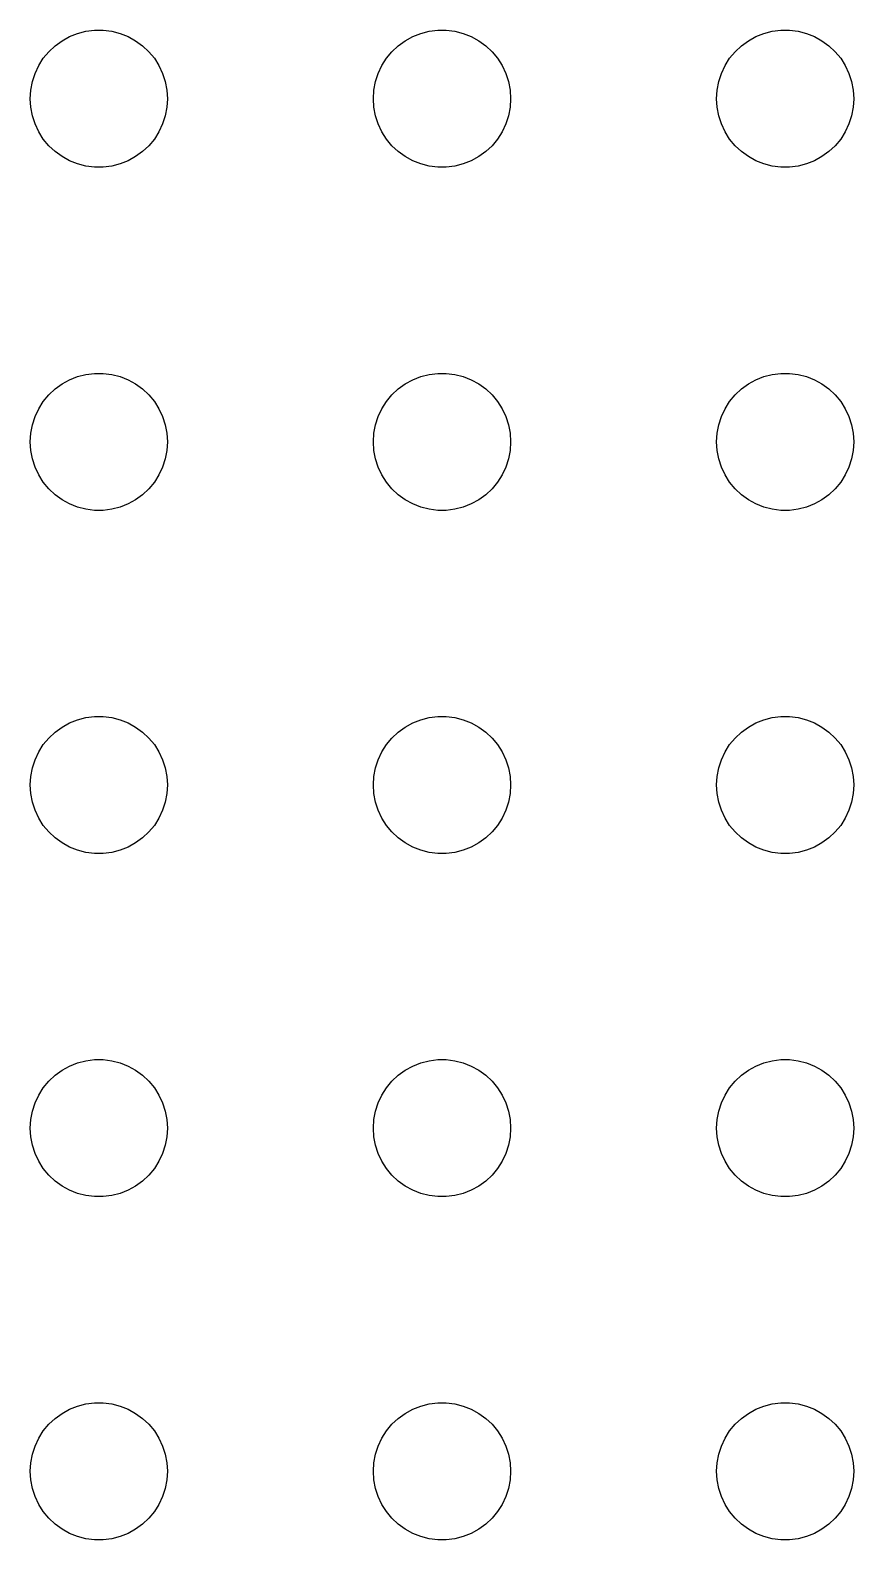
# Model space of a CAD drawing. Header units: metres. Extents: x -150 to 150, y -149 to 149.
# Drawn here: x -99 to -81, y 73.5 to 106.5 of the extents above; entities that cross this region are included whole.
import ezdxf

# ---------------------------------------------------------------- set-up
doc = ezdxf.new("R2010")
doc.units = ezdxf.units.M

msp = doc.modelspace()

# ---------------------------------------------------------------- linework, layer by layer
for p, q in [((-98.4561, 106.156), (-98.3037, 106.266)), ((-98.3037, 106.266), (-98.1387, 106.357)), ((-98.1387, 106.357), (-97.9635, 106.427)), ((-97.9635, 106.427), (-97.7811, 106.473)), ((-97.7811, 106.473), (-97.5942, 106.497)), ((-97.5942, 106.497), (-97.4058, 106.497)), ((-97.4058, 106.497), (-97.2189, 106.473)), ((-97.2189, 106.473), (-97.0365, 106.427)), ((-97.0365, 106.427), (-96.8613, 106.357)), ((-96.8613, 106.357), (-96.6963, 106.266)), ((-96.6963, 106.266), (-96.5439, 106.156)), ((-90.9561, 106.156), (-90.8037, 106.266)), ((-90.8037, 106.266), (-90.6387, 106.357)), ((-90.6387, 106.357), (-90.4635, 106.427)), ((-90.4635, 106.427), (-90.2811, 106.473)), ((-90.2811, 106.473), (-90.0942, 106.497)), ((-90.0942, 106.497), (-89.9058, 106.497)), ((-89.9058, 106.497), (-89.7189, 106.473)), ((-89.7189, 106.473), (-89.5365, 106.427)), ((-89.5365, 106.427), (-89.3613, 106.357)), ((-89.3613, 106.357), (-89.1963, 106.266)), ((-89.1963, 106.266), (-89.0439, 106.156)), ((-83.4561, 106.156), (-83.3037, 106.266)), ((-83.3037, 106.266), (-83.1387, 106.357)), ((-83.1387, 106.357), (-82.9635, 106.427)), ((-82.9635, 106.427), (-82.7811, 106.473)), ((-82.7811, 106.473), (-82.5942, 106.497)), ((-82.5942, 106.497), (-82.4058, 106.497)), ((-82.4058, 106.497), (-82.2189, 106.473)), ((-82.2189, 106.473), (-82.0365, 106.427)), ((-82.0365, 106.427), (-81.8613, 106.357)), ((-81.8613, 106.357), (-81.6963, 106.266)), ((-81.6963, 106.266), (-81.5439, 106.156)), ((-98.7135, 105.882), (-98.5934, 106.027)), ((-98.5934, 106.027), (-98.4561, 106.156)), ((-96.5439, 106.156), (-96.4065, 106.027)), ((-96.4065, 106.027), (-96.2865, 105.882)), ((-91.2135, 105.882), (-91.0934, 106.027)), ((-91.0934, 106.027), (-90.9561, 106.156)), ((-89.0439, 106.156), (-88.9065, 106.027)), ((-88.9065, 106.027), (-88.7865, 105.882)), ((-83.7135, 105.882), (-83.5934, 106.027)), ((-83.5934, 106.027), (-83.4561, 106.156)), ((-81.5439, 106.156), (-81.4065, 106.027)), ((-81.4065, 106.027), (-81.2865, 105.882)), ((-98.8947, 105.552), (-98.8145, 105.723)), ((-98.8145, 105.723), (-98.7135, 105.882)), ((-96.2865, 105.882), (-96.1855, 105.723)), ((-96.1855, 105.723), (-96.1053, 105.552)), ((-91.3947, 105.552), (-91.3145, 105.723)), ((-91.3145, 105.723), (-91.2135, 105.882)), ((-88.7865, 105.882), (-88.6855, 105.723)), ((-88.6855, 105.723), (-88.6053, 105.552)), ((-83.8947, 105.552), (-83.8145, 105.723)), ((-83.8145, 105.723), (-83.7135, 105.882)), ((-81.2865, 105.882), (-81.1855, 105.723)), ((-81.1855, 105.723), (-81.1053, 105.552)), ((-98.9882, 105.188), (-98.9529, 105.373)), ((-98.9529, 105.373), (-98.8947, 105.552)), ((-96.1053, 105.552), (-96.0471, 105.373)), ((-96.0471, 105.373), (-96.0118, 105.188)), ((-91.4882, 105.188), (-91.4529, 105.373)), ((-91.4529, 105.373), (-91.3947, 105.552)), ((-88.6053, 105.552), (-88.5471, 105.373)), ((-88.5471, 105.373), (-88.5118, 105.188)), ((-83.9882, 105.188), (-83.9529, 105.373)), ((-83.9529, 105.373), (-83.8947, 105.552)), ((-81.1053, 105.552), (-81.0471, 105.373)), ((-81.0471, 105.373), (-81.0118, 105.188)), ((-99, 105), (-98.9882, 105.188)), ((-98.9882, 104.812), (-99, 105)), ((-96.0118, 105.188), (-96, 105)), ((-96, 105), (-96.0118, 104.812)), ((-91.5, 105), (-91.4882, 105.188)), ((-91.4882, 104.812), (-91.5, 105)), ((-88.5118, 105.188), (-88.5, 105)), ((-88.5, 105), (-88.5118, 104.812)), ((-84, 105), (-83.9882, 105.188)), ((-83.9882, 104.812), (-84, 105)), ((-81.0118, 105.188), (-81, 105)), ((-81, 105), (-81.0118, 104.812)), ((-98.9529, 104.627), (-98.9882, 104.812)), ((-98.8947, 104.448), (-98.9529, 104.627)), ((-96.0471, 104.627), (-96.1053, 104.448)), ((-96.0118, 104.812), (-96.0471, 104.627)), ((-91.4529, 104.627), (-91.4882, 104.812)), ((-91.3947, 104.448), (-91.4529, 104.627)), ((-88.5471, 104.627), (-88.6053, 104.448)), ((-88.5118, 104.812), (-88.5471, 104.627)), ((-83.9529, 104.627), (-83.9882, 104.812)), ((-83.8947, 104.448), (-83.9529, 104.627)), ((-81.0471, 104.627), (-81.1053, 104.448)), ((-81.0118, 104.812), (-81.0471, 104.627)), ((-98.8145, 104.277), (-98.8947, 104.448)), ((-98.7135, 104.118), (-98.8145, 104.277)), ((-96.1855, 104.277), (-96.2865, 104.118)), ((-96.1053, 104.448), (-96.1855, 104.277)), ((-91.3145, 104.277), (-91.3947, 104.448)), ((-91.2135, 104.118), (-91.3145, 104.277)), ((-88.6855, 104.277), (-88.7865, 104.118)), ((-88.6053, 104.448), (-88.6855, 104.277)), ((-83.8145, 104.277), (-83.8947, 104.448)), ((-83.7135, 104.118), (-83.8145, 104.277)), ((-81.1855, 104.277), (-81.2865, 104.118)), ((-81.1053, 104.448), (-81.1855, 104.277)), ((-98.5934, 103.973), (-98.7135, 104.118)), ((-98.4561, 103.844), (-98.5934, 103.973)), ((-96.4065, 103.973), (-96.5439, 103.844)), ((-96.2865, 104.118), (-96.4065, 103.973)), ((-91.0934, 103.973), (-91.2135, 104.118)), ((-90.9561, 103.844), (-91.0934, 103.973)), ((-88.9065, 103.973), (-89.0439, 103.844)), ((-88.7865, 104.118), (-88.9065, 103.973)), ((-83.5934, 103.973), (-83.7135, 104.118)), ((-83.4561, 103.844), (-83.5934, 103.973)), ((-81.4065, 103.973), (-81.5439, 103.844)), ((-81.2865, 104.118), (-81.4065, 103.973)), ((-98.3037, 103.734), (-98.4561, 103.844)), ((-98.1387, 103.643), (-98.3037, 103.734)), ((-97.9635, 103.573), (-98.1387, 103.643)), ((-96.8613, 103.643), (-97.0365, 103.573)), ((-96.6963, 103.734), (-96.8613, 103.643)), ((-96.5439, 103.844), (-96.6963, 103.734)), ((-90.8037, 103.734), (-90.9561, 103.844)), ((-90.6387, 103.643), (-90.8037, 103.734)), ((-90.4635, 103.573), (-90.6387, 103.643)), ((-89.3613, 103.643), (-89.5365, 103.573)), ((-89.1963, 103.734), (-89.3613, 103.643)), ((-89.0439, 103.844), (-89.1963, 103.734)), ((-83.3037, 103.734), (-83.4561, 103.844)), ((-83.1387, 103.643), (-83.3037, 103.734)), ((-82.9635, 103.573), (-83.1387, 103.643)), ((-81.8613, 103.643), (-82.0365, 103.573)), ((-81.6963, 103.734), (-81.8613, 103.643)), ((-81.5439, 103.844), (-81.6963, 103.734)), ((-97.7811, 103.527), (-97.9635, 103.573)), ((-97.5942, 103.503), (-97.7811, 103.527)), ((-97.4058, 103.503), (-97.5942, 103.503)), ((-97.2189, 103.527), (-97.4058, 103.503)), ((-97.0365, 103.573), (-97.2189, 103.527)), ((-90.2811, 103.527), (-90.4635, 103.573)), ((-90.0942, 103.503), (-90.2811, 103.527)), ((-89.9058, 103.503), (-90.0942, 103.503)), ((-89.7189, 103.527), (-89.9058, 103.503)), ((-89.5365, 103.573), (-89.7189, 103.527)), ((-82.7811, 103.527), (-82.9635, 103.573)), ((-82.5942, 103.503), (-82.7811, 103.527)), ((-82.4058, 103.503), (-82.5942, 103.503)), ((-82.2189, 103.527), (-82.4058, 103.503)), ((-82.0365, 103.573), (-82.2189, 103.527)), ((-97.7811, 98.9734), (-97.5942, 98.997)), ((-97.5942, 98.997), (-97.4058, 98.997)), ((-97.4058, 98.997), (-97.2189, 98.9734)), ((-90.2811, 98.9734), (-90.0942, 98.997)), ((-90.0942, 98.997), (-89.9058, 98.997)), ((-89.9058, 98.997), (-89.7189, 98.9734)), ((-82.7811, 98.9734), (-82.5942, 98.997)), ((-82.5942, 98.997), (-82.4058, 98.997)), ((-82.4058, 98.997), (-82.2189, 98.9734)), ((-98.5934, 98.5268), (-98.4561, 98.6558)), ((-98.4561, 98.6558), (-98.3037, 98.7665)), ((-98.3037, 98.7665), (-98.1387, 98.8572)), ((-98.1387, 98.8572), (-97.9635, 98.9266)), ((-97.9635, 98.9266), (-97.7811, 98.9734)), ((-97.2189, 98.9734), (-97.0365, 98.9266)), ((-97.0365, 98.9266), (-96.8613, 98.8572)), ((-96.8613, 98.8572), (-96.6963, 98.7665)), ((-96.6963, 98.7665), (-96.5439, 98.6558)), ((-96.5439, 98.6558), (-96.4065, 98.5268)), ((-91.0934, 98.5268), (-90.9561, 98.6558)), ((-90.9561, 98.6558), (-90.8037, 98.7665)), ((-90.8037, 98.7665), (-90.6387, 98.8572)), ((-90.6387, 98.8572), (-90.4635, 98.9266)), ((-90.4635, 98.9266), (-90.2811, 98.9734)), ((-89.7189, 98.9734), (-89.5365, 98.9266)), ((-89.5365, 98.9266), (-89.3613, 98.8572)), ((-89.3613, 98.8572), (-89.1963, 98.7665)), ((-89.1963, 98.7665), (-89.0439, 98.6558)), ((-89.0439, 98.6558), (-88.9065, 98.5268)), ((-83.5934, 98.5268), (-83.4561, 98.6558)), ((-83.4561, 98.6558), (-83.3037, 98.7665)), ((-83.3037, 98.7665), (-83.1387, 98.8572)), ((-83.1387, 98.8572), (-82.9635, 98.9266)), ((-82.9635, 98.9266), (-82.7811, 98.9734)), ((-82.2189, 98.9734), (-82.0365, 98.9266)), ((-82.0365, 98.9266), (-81.8613, 98.8572)), ((-81.8613, 98.8572), (-81.6963, 98.7665)), ((-81.6963, 98.7665), (-81.5439, 98.6558)), ((-81.5439, 98.6558), (-81.4065, 98.5268)), ((-98.8145, 98.2226), (-98.7135, 98.3817)), ((-98.7135, 98.3817), (-98.5934, 98.5268)), ((-96.4065, 98.5268), (-96.2865, 98.3817)), ((-96.2865, 98.3817), (-96.1855, 98.2226)), ((-91.3145, 98.2226), (-91.2135, 98.3817)), ((-91.2135, 98.3817), (-91.0934, 98.5268)), ((-88.9065, 98.5268), (-88.7865, 98.3817)), ((-88.7865, 98.3817), (-88.6855, 98.2226)), ((-83.8145, 98.2226), (-83.7135, 98.3817)), ((-83.7135, 98.3817), (-83.5934, 98.5268)), ((-81.4065, 98.5268), (-81.2865, 98.3817)), ((-81.2865, 98.3817), (-81.1855, 98.2226)), ((-98.9529, 97.873), (-98.8947, 98.0522)), ((-98.8947, 98.0522), (-98.8145, 98.2226)), ((-96.1855, 98.2226), (-96.1053, 98.0522)), ((-96.1053, 98.0522), (-96.0471, 97.873)), ((-91.4529, 97.873), (-91.3947, 98.0522)), ((-91.3947, 98.0522), (-91.3145, 98.2226)), ((-88.6855, 98.2226), (-88.6053, 98.0522)), ((-88.6053, 98.0522), (-88.5471, 97.873)), ((-83.9529, 97.873), (-83.8947, 98.0522)), ((-83.8947, 98.0522), (-83.8145, 98.2226)), ((-81.1855, 98.2226), (-81.1053, 98.0522)), ((-81.1053, 98.0522), (-81.0471, 97.873)), ((-99, 97.5), (-98.9882, 97.688)), ((-98.9882, 97.688), (-98.9529, 97.873)), ((-96.0471, 97.873), (-96.0118, 97.688)), ((-96.0118, 97.688), (-96, 97.5)), ((-91.5, 97.5), (-91.4882, 97.688)), ((-91.4882, 97.688), (-91.4529, 97.873)), ((-88.5471, 97.873), (-88.5118, 97.688)), ((-88.5118, 97.688), (-88.5, 97.5)), ((-84, 97.5), (-83.9882, 97.688)), ((-83.9882, 97.688), (-83.9529, 97.873)), ((-81.0471, 97.873), (-81.0118, 97.688)), ((-81.0118, 97.688), (-81, 97.5)), ((-98.9882, 97.312), (-99, 97.5)), ((-96, 97.5), (-96.0118, 97.312)), ((-91.4882, 97.312), (-91.5, 97.5)), ((-88.5, 97.5), (-88.5118, 97.312)), ((-83.9882, 97.312), (-84, 97.5)), ((-81, 97.5), (-81.0118, 97.312)), ((-98.9529, 97.127), (-98.9882, 97.312)), ((-98.8947, 96.9478), (-98.9529, 97.127)), ((-96.0471, 97.127), (-96.1053, 96.9478)), ((-96.0118, 97.312), (-96.0471, 97.127)), ((-91.4529, 97.127), (-91.4882, 97.312)), ((-91.3947, 96.9478), (-91.4529, 97.127)), ((-88.5471, 97.127), (-88.6053, 96.9478)), ((-88.5118, 97.312), (-88.5471, 97.127)), ((-83.9529, 97.127), (-83.9882, 97.312)), ((-83.8947, 96.9478), (-83.9529, 97.127)), ((-81.0471, 97.127), (-81.1053, 96.9478)), ((-81.0118, 97.312), (-81.0471, 97.127)), ((-98.8145, 96.7774), (-98.8947, 96.9478)), ((-98.7135, 96.6183), (-98.8145, 96.7774)), ((-96.1855, 96.7774), (-96.2865, 96.6183)), ((-96.1053, 96.9478), (-96.1855, 96.7774)), ((-91.3145, 96.7774), (-91.3947, 96.9478)), ((-91.2135, 96.6183), (-91.3145, 96.7774)), ((-88.6855, 96.7774), (-88.7865, 96.6183)), ((-88.6053, 96.9478), (-88.6855, 96.7774)), ((-83.8145, 96.7774), (-83.8947, 96.9478)), ((-83.7135, 96.6183), (-83.8145, 96.7774)), ((-81.1855, 96.7774), (-81.2865, 96.6183)), ((-81.1053, 96.9478), (-81.1855, 96.7774)), ((-98.5934, 96.4732), (-98.7135, 96.6183)), ((-98.4561, 96.3442), (-98.5934, 96.4732)), ((-98.3037, 96.2335), (-98.4561, 96.3442)), ((-96.5439, 96.3442), (-96.6963, 96.2335)), ((-96.4065, 96.4732), (-96.5439, 96.3442)), ((-96.2865, 96.6183), (-96.4065, 96.4732)), ((-91.0934, 96.4732), (-91.2135, 96.6183)), ((-90.9561, 96.3442), (-91.0934, 96.4732)), ((-90.8037, 96.2335), (-90.9561, 96.3442)), ((-89.0439, 96.3442), (-89.1963, 96.2335)), ((-88.9065, 96.4732), (-89.0439, 96.3442)), ((-88.7865, 96.6183), (-88.9065, 96.4732)), ((-83.5934, 96.4732), (-83.7135, 96.6183)), ((-83.4561, 96.3442), (-83.5934, 96.4732)), ((-83.3037, 96.2335), (-83.4561, 96.3442)), ((-81.5439, 96.3442), (-81.6963, 96.2335)), ((-81.4065, 96.4732), (-81.5439, 96.3442)), ((-81.2865, 96.6183), (-81.4065, 96.4732)), ((-98.1387, 96.1428), (-98.3037, 96.2335)), ((-97.9635, 96.0734), (-98.1387, 96.1428)), ((-97.7811, 96.0266), (-97.9635, 96.0734)), ((-97.5942, 96.003), (-97.7811, 96.0266)), ((-97.2189, 96.0266), (-97.4058, 96.003)), ((-97.0365, 96.0734), (-97.2189, 96.0266)), ((-96.8613, 96.1428), (-97.0365, 96.0734)), ((-96.6963, 96.2335), (-96.8613, 96.1428)), ((-90.6387, 96.1428), (-90.8037, 96.2335)), ((-90.4635, 96.0734), (-90.6387, 96.1428)), ((-90.2811, 96.0266), (-90.4635, 96.0734)), ((-90.0942, 96.003), (-90.2811, 96.0266)), ((-89.7189, 96.0266), (-89.9058, 96.003)), ((-89.5365, 96.0734), (-89.7189, 96.0266)), ((-89.3613, 96.1428), (-89.5365, 96.0734)), ((-89.1963, 96.2335), (-89.3613, 96.1428)), ((-83.1387, 96.1428), (-83.3037, 96.2335)), ((-82.9635, 96.0734), (-83.1387, 96.1428)), ((-82.7811, 96.0266), (-82.9635, 96.0734)), ((-82.5942, 96.003), (-82.7811, 96.0266)), ((-82.2189, 96.0266), (-82.4058, 96.003)), ((-82.0365, 96.0734), (-82.2189, 96.0266)), ((-81.8613, 96.1428), (-82.0365, 96.0734)), ((-81.6963, 96.2335), (-81.8613, 96.1428)), ((-97.4058, 96.003), (-97.5942, 96.003)), ((-89.9058, 96.003), (-90.0942, 96.003)), ((-82.4058, 96.003), (-82.5942, 96.003)), ((-98.1387, 91.3572), (-97.9635, 91.4266)), ((-97.9635, 91.4266), (-97.7811, 91.4734)), ((-97.7811, 91.4734), (-97.5942, 91.497)), ((-97.5942, 91.497), (-97.4058, 91.497)), ((-97.4058, 91.497), (-97.2189, 91.4734)), ((-97.2189, 91.4734), (-97.0365, 91.4266)), ((-97.0365, 91.4266), (-96.8613, 91.3572)), ((-90.6387, 91.3572), (-90.4635, 91.4266)), ((-90.4635, 91.4266), (-90.2811, 91.4734)), ((-90.2811, 91.4734), (-90.0942, 91.497)), ((-90.0942, 91.497), (-89.9058, 91.497)), ((-89.9058, 91.497), (-89.7189, 91.4734)), ((-89.7189, 91.4734), (-89.5365, 91.4266)), ((-89.5365, 91.4266), (-89.3613, 91.3572)), ((-83.1387, 91.3572), (-82.9635, 91.4266)), ((-82.9635, 91.4266), (-82.7811, 91.4734)), ((-82.7811, 91.4734), (-82.5942, 91.497)), ((-82.5942, 91.497), (-82.4058, 91.497)), ((-82.4058, 91.497), (-82.2189, 91.4734)), ((-82.2189, 91.4734), (-82.0365, 91.4266)), ((-82.0365, 91.4266), (-81.8613, 91.3572)), ((-98.5934, 91.0268), (-98.4561, 91.1558)), ((-98.4561, 91.1558), (-98.3037, 91.2665)), ((-98.3037, 91.2665), (-98.1387, 91.3572)), ((-96.8613, 91.3572), (-96.6963, 91.2665)), ((-96.6963, 91.2665), (-96.5439, 91.1558)), ((-96.5439, 91.1558), (-96.4065, 91.0268)), ((-91.0934, 91.0268), (-90.9561, 91.1558)), ((-90.9561, 91.1558), (-90.8037, 91.2665)), ((-90.8037, 91.2665), (-90.6387, 91.3572)), ((-89.3613, 91.3572), (-89.1963, 91.2665)), ((-89.1963, 91.2665), (-89.0439, 91.1558)), ((-89.0439, 91.1558), (-88.9065, 91.0268)), ((-83.5934, 91.0268), (-83.4561, 91.1558)), ((-83.4561, 91.1558), (-83.3037, 91.2665)), ((-83.3037, 91.2665), (-83.1387, 91.3572)), ((-81.8613, 91.3572), (-81.6963, 91.2665)), ((-81.6963, 91.2665), (-81.5439, 91.1558)), ((-81.5439, 91.1558), (-81.4065, 91.0268)), ((-98.8145, 90.7226), (-98.7135, 90.8817)), ((-98.7135, 90.8817), (-98.5934, 91.0268)), ((-96.4065, 91.0268), (-96.2865, 90.8817)), ((-96.2865, 90.8817), (-96.1855, 90.7226)), ((-91.3145, 90.7226), (-91.2135, 90.8817)), ((-91.2135, 90.8817), (-91.0934, 91.0268)), ((-88.9065, 91.0268), (-88.7865, 90.8817)), ((-88.7865, 90.8817), (-88.6855, 90.7226)), ((-83.8145, 90.7226), (-83.7135, 90.8817)), ((-83.7135, 90.8817), (-83.5934, 91.0268)), ((-81.4065, 91.0268), (-81.2865, 90.8817)), ((-81.2865, 90.8817), (-81.1855, 90.7226)), ((-98.9529, 90.373), (-98.8947, 90.5522)), ((-98.8947, 90.5522), (-98.8145, 90.7226)), ((-96.1855, 90.7226), (-96.1053, 90.5522)), ((-96.1053, 90.5522), (-96.0471, 90.373)), ((-91.4529, 90.373), (-91.3947, 90.5522)), ((-91.3947, 90.5522), (-91.3145, 90.7226)), ((-88.6855, 90.7226), (-88.6053, 90.5522)), ((-88.6053, 90.5522), (-88.5471, 90.373)), ((-83.9529, 90.373), (-83.8947, 90.5522)), ((-83.8947, 90.5522), (-83.8145, 90.7226)), ((-81.1855, 90.7226), (-81.1053, 90.5522)), ((-81.1053, 90.5522), (-81.0471, 90.373)), ((-99, 90), (-98.9882, 90.188)), ((-98.9882, 90.188), (-98.9529, 90.373)), ((-96.0471, 90.373), (-96.0118, 90.188)), ((-96.0118, 90.188), (-96, 90)), ((-91.5, 90), (-91.4882, 90.188)), ((-91.4882, 90.188), (-91.4529, 90.373)), ((-88.5471, 90.373), (-88.5118, 90.188)), ((-88.5118, 90.188), (-88.5, 90)), ((-84, 90), (-83.9882, 90.188)), ((-83.9882, 90.188), (-83.9529, 90.373)), ((-81.0471, 90.373), (-81.0118, 90.188)), ((-81.0118, 90.188), (-81, 90)), ((-98.9882, 89.812), (-99, 90)), ((-98.9529, 89.627), (-98.9882, 89.812)), ((-96.0118, 89.812), (-96.0471, 89.627)), ((-96, 90), (-96.0118, 89.812)), ((-91.4882, 89.812), (-91.5, 90)), ((-91.4529, 89.627), (-91.4882, 89.812)), ((-88.5118, 89.812), (-88.5471, 89.627)), ((-88.5, 90), (-88.5118, 89.812)), ((-83.9882, 89.812), (-84, 90)), ((-83.9529, 89.627), (-83.9882, 89.812)), ((-81.0118, 89.812), (-81.0471, 89.627)), ((-81, 90), (-81.0118, 89.812)), ((-98.8947, 89.4478), (-98.9529, 89.627)), ((-98.8145, 89.2774), (-98.8947, 89.4478)), ((-96.1053, 89.4478), (-96.1855, 89.2774)), ((-96.0471, 89.627), (-96.1053, 89.4478)), ((-91.3947, 89.4478), (-91.4529, 89.627)), ((-91.3145, 89.2774), (-91.3947, 89.4478)), ((-88.6053, 89.4478), (-88.6855, 89.2774)), ((-88.5471, 89.627), (-88.6053, 89.4478)), ((-83.8947, 89.4478), (-83.9529, 89.627)), ((-83.8145, 89.2774), (-83.8947, 89.4478)), ((-81.1053, 89.4478), (-81.1855, 89.2774)), ((-81.0471, 89.627), (-81.1053, 89.4478)), ((-98.7135, 89.1183), (-98.8145, 89.2774)), ((-98.5934, 88.9732), (-98.7135, 89.1183)), ((-96.2865, 89.1183), (-96.4065, 88.9732)), ((-96.1855, 89.2774), (-96.2865, 89.1183)), ((-91.2135, 89.1183), (-91.3145, 89.2774)), ((-91.0934, 88.9732), (-91.2135, 89.1183)), ((-88.7865, 89.1183), (-88.9065, 88.9732)), ((-88.6855, 89.2774), (-88.7865, 89.1183)), ((-83.7135, 89.1183), (-83.8145, 89.2774)), ((-83.5934, 88.9732), (-83.7135, 89.1183)), ((-81.2865, 89.1183), (-81.4065, 88.9732)), ((-81.1855, 89.2774), (-81.2865, 89.1183)), ((-98.4561, 88.8442), (-98.5934, 88.9732)), ((-98.3037, 88.7335), (-98.4561, 88.8442)), ((-96.5439, 88.8442), (-96.6963, 88.7335)), ((-96.4065, 88.9732), (-96.5439, 88.8442)), ((-90.9561, 88.8442), (-91.0934, 88.9732)), ((-90.8037, 88.7335), (-90.9561, 88.8442)), ((-89.0439, 88.8442), (-89.1963, 88.7335)), ((-88.9065, 88.9732), (-89.0439, 88.8442)), ((-83.4561, 88.8442), (-83.5934, 88.9732)), ((-83.3037, 88.7335), (-83.4561, 88.8442)), ((-81.5439, 88.8442), (-81.6963, 88.7335)), ((-81.4065, 88.9732), (-81.5439, 88.8442)), ((-98.1387, 88.6428), (-98.3037, 88.7335)), ((-97.9635, 88.5734), (-98.1387, 88.6428)), ((-97.7811, 88.5266), (-97.9635, 88.5734)), ((-97.5942, 88.503), (-97.7811, 88.5266)), ((-97.4058, 88.503), (-97.5942, 88.503)), ((-97.2189, 88.5266), (-97.4058, 88.503)), ((-97.0365, 88.5734), (-97.2189, 88.5266)), ((-96.8613, 88.6428), (-97.0365, 88.5734)), ((-96.6963, 88.7335), (-96.8613, 88.6428)), ((-90.6387, 88.6428), (-90.8037, 88.7335)), ((-90.4635, 88.5734), (-90.6387, 88.6428)), ((-90.2811, 88.5266), (-90.4635, 88.5734)), ((-90.0942, 88.503), (-90.2811, 88.5266)), ((-89.9058, 88.503), (-90.0942, 88.503)), ((-89.7189, 88.5266), (-89.9058, 88.503)), ((-89.5365, 88.5734), (-89.7189, 88.5266)), ((-89.3613, 88.6428), (-89.5365, 88.5734)), ((-89.1963, 88.7335), (-89.3613, 88.6428)), ((-83.1387, 88.6428), (-83.3037, 88.7335)), ((-82.9635, 88.5734), (-83.1387, 88.6428)), ((-82.7811, 88.5266), (-82.9635, 88.5734)), ((-82.5942, 88.503), (-82.7811, 88.5266)), ((-82.4058, 88.503), (-82.5942, 88.503)), ((-82.2189, 88.5266), (-82.4058, 88.503)), ((-82.0365, 88.5734), (-82.2189, 88.5266)), ((-81.8613, 88.6428), (-82.0365, 88.5734)), ((-81.6963, 88.7335), (-81.8613, 88.6428)), ((-98.3037, 83.7665), (-98.1387, 83.8572)), ((-98.1387, 83.8572), (-97.9635, 83.9266)), ((-97.9635, 83.9266), (-97.7811, 83.9734)), ((-97.7811, 83.9734), (-97.5942, 83.997)), ((-97.5942, 83.997), (-97.4058, 83.997)), ((-97.4058, 83.997), (-97.2189, 83.9734)), ((-97.2189, 83.9734), (-97.0365, 83.9266)), ((-97.0365, 83.9266), (-96.8613, 83.8572)), ((-96.8613, 83.8572), (-96.6963, 83.7665)), ((-90.8037, 83.7665), (-90.6387, 83.8572)), ((-90.6387, 83.8572), (-90.4635, 83.9266)), ((-90.4635, 83.9266), (-90.2811, 83.9734)), ((-90.2811, 83.9734), (-90.0942, 83.997)), ((-90.0942, 83.997), (-89.9058, 83.997)), ((-89.9058, 83.997), (-89.7189, 83.9734)), ((-89.7189, 83.9734), (-89.5365, 83.9266)), ((-89.5365, 83.9266), (-89.3613, 83.8572)), ((-89.3613, 83.8572), (-89.1963, 83.7665)), ((-83.3037, 83.7665), (-83.1387, 83.8572)), ((-83.1387, 83.8572), (-82.9635, 83.9266)), ((-82.9635, 83.9266), (-82.7811, 83.9734)), ((-82.7811, 83.9734), (-82.5942, 83.997)), ((-82.5942, 83.997), (-82.4058, 83.997)), ((-82.4058, 83.997), (-82.2189, 83.9734)), ((-82.2189, 83.9734), (-82.0365, 83.9266)), ((-82.0365, 83.9266), (-81.8613, 83.8572)), ((-81.8613, 83.8572), (-81.6963, 83.7665)), ((-98.7135, 83.3817), (-98.5934, 83.5268)), ((-98.5934, 83.5268), (-98.4561, 83.6558)), ((-98.4561, 83.6558), (-98.3037, 83.7665)), ((-96.6963, 83.7665), (-96.5439, 83.6558)), ((-96.5439, 83.6558), (-96.4065, 83.5268)), ((-96.4065, 83.5268), (-96.2865, 83.3817)), ((-91.2135, 83.3817), (-91.0934, 83.5268)), ((-91.0934, 83.5268), (-90.9561, 83.6558)), ((-90.9561, 83.6558), (-90.8037, 83.7665)), ((-89.1963, 83.7665), (-89.0439, 83.6558)), ((-89.0439, 83.6558), (-88.9065, 83.5268)), ((-88.9065, 83.5268), (-88.7865, 83.3817)), ((-83.7135, 83.3817), (-83.5934, 83.5268)), ((-83.5934, 83.5268), (-83.4561, 83.6558)), ((-83.4561, 83.6558), (-83.3037, 83.7665)), ((-81.6963, 83.7665), (-81.5439, 83.6558)), ((-81.5439, 83.6558), (-81.4065, 83.5268)), ((-81.4065, 83.5268), (-81.2865, 83.3817)), ((-98.8947, 83.0522), (-98.8145, 83.2226)), ((-98.8145, 83.2226), (-98.7135, 83.3817)), ((-96.2865, 83.3817), (-96.1855, 83.2226)), ((-96.1855, 83.2226), (-96.1053, 83.0522)), ((-91.3947, 83.0522), (-91.3145, 83.2226)), ((-91.3145, 83.2226), (-91.2135, 83.3817)), ((-88.7865, 83.3817), (-88.6855, 83.2226)), ((-88.6855, 83.2226), (-88.6053, 83.0522)), ((-83.8947, 83.0522), (-83.8145, 83.2226)), ((-83.8145, 83.2226), (-83.7135, 83.3817)), ((-81.2865, 83.3817), (-81.1855, 83.2226)), ((-81.1855, 83.2226), (-81.1053, 83.0522)), ((-98.9882, 82.688), (-98.9529, 82.873)), ((-98.9529, 82.873), (-98.8947, 83.0522)), ((-96.1053, 83.0522), (-96.0471, 82.873)), ((-96.0471, 82.873), (-96.0118, 82.688)), ((-91.4882, 82.688), (-91.4529, 82.873)), ((-91.4529, 82.873), (-91.3947, 83.0522)), ((-88.6053, 83.0522), (-88.5471, 82.873)), ((-88.5471, 82.873), (-88.5118, 82.688)), ((-83.9882, 82.688), (-83.9529, 82.873)), ((-83.9529, 82.873), (-83.8947, 83.0522)), ((-81.1053, 83.0522), (-81.0471, 82.873)), ((-81.0471, 82.873), (-81.0118, 82.688)), ((-99, 82.5), (-98.9882, 82.688)), ((-98.9882, 82.312), (-99, 82.5)), ((-96.0118, 82.688), (-96, 82.5)), ((-96, 82.5), (-96.0118, 82.312)), ((-91.5, 82.5), (-91.4882, 82.688)), ((-91.4882, 82.312), (-91.5, 82.5)), ((-88.5118, 82.688), (-88.5, 82.5)), ((-88.5, 82.5), (-88.5118, 82.312)), ((-84, 82.5), (-83.9882, 82.688)), ((-83.9882, 82.312), (-84, 82.5)), ((-81.0118, 82.688), (-81, 82.5)), ((-81, 82.5), (-81.0118, 82.312)), ((-98.9529, 82.127), (-98.9882, 82.312)), ((-96.0118, 82.312), (-96.0471, 82.127)), ((-91.4529, 82.127), (-91.4882, 82.312)), ((-88.5118, 82.312), (-88.5471, 82.127)), ((-83.9529, 82.127), (-83.9882, 82.312)), ((-81.0118, 82.312), (-81.0471, 82.127)), ((-98.8947, 81.9478), (-98.9529, 82.127)), ((-98.8145, 81.7774), (-98.8947, 81.9478)), ((-96.1053, 81.9478), (-96.1855, 81.7774)), ((-96.0471, 82.127), (-96.1053, 81.9478)), ((-91.3947, 81.9478), (-91.4529, 82.127)), ((-91.3145, 81.7774), (-91.3947, 81.9478)), ((-88.6053, 81.9478), (-88.6855, 81.7774)), ((-88.5471, 82.127), (-88.6053, 81.9478)), ((-83.8947, 81.9478), (-83.9529, 82.127)), ((-83.8145, 81.7774), (-83.8947, 81.9478)), ((-81.1053, 81.9478), (-81.1855, 81.7774)), ((-81.0471, 82.127), (-81.1053, 81.9478)), ((-98.7135, 81.6183), (-98.8145, 81.7774)), ((-98.5934, 81.4732), (-98.7135, 81.6183)), ((-96.2865, 81.6183), (-96.4065, 81.4732)), ((-96.1855, 81.7774), (-96.2865, 81.6183)), ((-91.2135, 81.6183), (-91.3145, 81.7774)), ((-91.0934, 81.4732), (-91.2135, 81.6183)), ((-88.7865, 81.6183), (-88.9065, 81.4732)), ((-88.6855, 81.7774), (-88.7865, 81.6183)), ((-83.7135, 81.6183), (-83.8145, 81.7774)), ((-83.5934, 81.4732), (-83.7135, 81.6183)), ((-81.2865, 81.6183), (-81.4065, 81.4732)), ((-81.1855, 81.7774), (-81.2865, 81.6183)), ((-98.4561, 81.3442), (-98.5934, 81.4732)), ((-98.3037, 81.2335), (-98.4561, 81.3442)), ((-98.1387, 81.1428), (-98.3037, 81.2335)), ((-96.6963, 81.2335), (-96.8613, 81.1428)), ((-96.5439, 81.3442), (-96.6963, 81.2335)), ((-96.4065, 81.4732), (-96.5439, 81.3442)), ((-90.9561, 81.3442), (-91.0934, 81.4732)), ((-90.8037, 81.2335), (-90.9561, 81.3442)), ((-90.6387, 81.1428), (-90.8037, 81.2335)), ((-89.1963, 81.2335), (-89.3613, 81.1428)), ((-89.0439, 81.3442), (-89.1963, 81.2335)), ((-88.9065, 81.4732), (-89.0439, 81.3442)), ((-83.4561, 81.3442), (-83.5934, 81.4732)), ((-83.3037, 81.2335), (-83.4561, 81.3442)), ((-83.1387, 81.1428), (-83.3037, 81.2335)), ((-81.6963, 81.2335), (-81.8613, 81.1428)), ((-81.5439, 81.3442), (-81.6963, 81.2335)), ((-81.4065, 81.4732), (-81.5439, 81.3442)), ((-97.9635, 81.0734), (-98.1387, 81.1428)), ((-97.7811, 81.0266), (-97.9635, 81.0734)), ((-97.5942, 81.003), (-97.7811, 81.0266)), ((-97.4058, 81.003), (-97.5942, 81.003)), ((-97.2189, 81.0266), (-97.4058, 81.003)), ((-97.0365, 81.0734), (-97.2189, 81.0266)), ((-96.8613, 81.1428), (-97.0365, 81.0734)), ((-90.4635, 81.0734), (-90.6387, 81.1428)), ((-90.2811, 81.0266), (-90.4635, 81.0734)), ((-90.0942, 81.003), (-90.2811, 81.0266)), ((-89.9058, 81.003), (-90.0942, 81.003)), ((-89.7189, 81.0266), (-89.9058, 81.003)), ((-89.5365, 81.0734), (-89.7189, 81.0266)), ((-89.3613, 81.1428), (-89.5365, 81.0734)), ((-82.9635, 81.0734), (-83.1387, 81.1428)), ((-82.7811, 81.0266), (-82.9635, 81.0734)), ((-82.5942, 81.003), (-82.7811, 81.0266)), ((-82.4058, 81.003), (-82.5942, 81.003)), ((-82.2189, 81.0266), (-82.4058, 81.003)), ((-82.0365, 81.0734), (-82.2189, 81.0266)), ((-81.8613, 81.1428), (-82.0365, 81.0734)), ((-98.4561, 76.1558), (-98.3037, 76.2665)), ((-98.3037, 76.2665), (-98.1387, 76.3572)), ((-98.1387, 76.3572), (-97.9635, 76.4266)), ((-97.9635, 76.4266), (-97.7811, 76.4734)), ((-97.7811, 76.4734), (-97.5942, 76.497)), ((-97.5942, 76.497), (-97.4058, 76.497)), ((-97.4058, 76.497), (-97.2189, 76.4734)), ((-97.2189, 76.4734), (-97.0365, 76.4266)), ((-97.0365, 76.4266), (-96.8613, 76.3572)), ((-96.8613, 76.3572), (-96.6963, 76.2665)), ((-96.6963, 76.2665), (-96.5439, 76.1558)), ((-90.9561, 76.1558), (-90.8037, 76.2665)), ((-90.8037, 76.2665), (-90.6387, 76.3572)), ((-90.6387, 76.3572), (-90.4635, 76.4266)), ((-90.4635, 76.4266), (-90.2811, 76.4734)), ((-90.2811, 76.4734), (-90.0942, 76.497)), ((-90.0942, 76.497), (-89.9058, 76.497)), ((-89.9058, 76.497), (-89.7189, 76.4734)), ((-89.7189, 76.4734), (-89.5365, 76.4266)), ((-89.5365, 76.4266), (-89.3613, 76.3572)), ((-89.3613, 76.3572), (-89.1963, 76.2665)), ((-89.1963, 76.2665), (-89.0439, 76.1558)), ((-83.4561, 76.1558), (-83.3037, 76.2665)), ((-83.3037, 76.2665), (-83.1387, 76.3572)), ((-83.1387, 76.3572), (-82.9635, 76.4266)), ((-82.9635, 76.4266), (-82.7811, 76.4734)), ((-82.7811, 76.4734), (-82.5942, 76.497)), ((-82.5942, 76.497), (-82.4058, 76.497)), ((-82.4058, 76.497), (-82.2189, 76.4734)), ((-82.2189, 76.4734), (-82.0365, 76.4266)), ((-82.0365, 76.4266), (-81.8613, 76.3572)), ((-81.8613, 76.3572), (-81.6963, 76.2665)), ((-81.6963, 76.2665), (-81.5439, 76.1558)), ((-98.7135, 75.8817), (-98.5934, 76.0268)), ((-98.5934, 76.0268), (-98.4561, 76.1558)), ((-96.5439, 76.1558), (-96.4065, 76.0268)), ((-96.4065, 76.0268), (-96.2865, 75.8817)), ((-91.2135, 75.8817), (-91.0934, 76.0268)), ((-91.0934, 76.0268), (-90.9561, 76.1558)), ((-89.0439, 76.1558), (-88.9065, 76.0268)), ((-88.9065, 76.0268), (-88.7865, 75.8817)), ((-83.7135, 75.8817), (-83.5934, 76.0268)), ((-83.5934, 76.0268), (-83.4561, 76.1558)), ((-81.5439, 76.1558), (-81.4065, 76.0268)), ((-81.4065, 76.0268), (-81.2865, 75.8817)), ((-98.8947, 75.5522), (-98.8145, 75.7226)), ((-98.8145, 75.7226), (-98.7135, 75.8817)), ((-96.2865, 75.8817), (-96.1855, 75.7226)), ((-96.1855, 75.7226), (-96.1053, 75.5522)), ((-91.3947, 75.5522), (-91.3145, 75.7226)), ((-91.3145, 75.7226), (-91.2135, 75.8817)), ((-88.7865, 75.8817), (-88.6855, 75.7226)), ((-88.6855, 75.7226), (-88.6053, 75.5522)), ((-83.8947, 75.5522), (-83.8145, 75.7226)), ((-83.8145, 75.7226), (-83.7135, 75.8817)), ((-81.2865, 75.8817), (-81.1855, 75.7226)), ((-81.1855, 75.7226), (-81.1053, 75.5522)), ((-98.9882, 75.188), (-98.9529, 75.373)), ((-98.9529, 75.373), (-98.8947, 75.5522)), ((-96.1053, 75.5522), (-96.0471, 75.373)), ((-96.0471, 75.373), (-96.0118, 75.188)), ((-91.4882, 75.188), (-91.4529, 75.373)), ((-91.4529, 75.373), (-91.3947, 75.5522)), ((-88.6053, 75.5522), (-88.5471, 75.373)), ((-88.5471, 75.373), (-88.5118, 75.188)), ((-83.9882, 75.188), (-83.9529, 75.373)), ((-83.9529, 75.373), (-83.8947, 75.5522)), ((-81.1053, 75.5522), (-81.0471, 75.373)), ((-81.0471, 75.373), (-81.0118, 75.188)), ((-99, 75), (-98.9882, 75.188)), ((-98.9882, 74.812), (-99, 75)), ((-96.0118, 75.188), (-96, 75)), ((-96, 75), (-96.0118, 74.812)), ((-91.5, 75), (-91.4882, 75.188)), ((-91.4882, 74.812), (-91.5, 75)), ((-88.5118, 75.188), (-88.5, 75)), ((-88.5, 75), (-88.5118, 74.812)), ((-84, 75), (-83.9882, 75.188)), ((-83.9882, 74.812), (-84, 75)), ((-81.0118, 75.188), (-81, 75)), ((-81, 75), (-81.0118, 74.812)), ((-98.9529, 74.627), (-98.9882, 74.812)), ((-98.8947, 74.4478), (-98.9529, 74.627)), ((-96.0471, 74.627), (-96.1053, 74.4478)), ((-96.0118, 74.812), (-96.0471, 74.627)), ((-91.4529, 74.627), (-91.4882, 74.812)), ((-91.3947, 74.4478), (-91.4529, 74.627)), ((-88.5471, 74.627), (-88.6053, 74.4478)), ((-88.5118, 74.812), (-88.5471, 74.627)), ((-83.9529, 74.627), (-83.9882, 74.812)), ((-83.8947, 74.4478), (-83.9529, 74.627)), ((-81.0471, 74.627), (-81.1053, 74.4478)), ((-81.0118, 74.812), (-81.0471, 74.627)), ((-98.8145, 74.2774), (-98.8947, 74.4478)), ((-98.7135, 74.1183), (-98.8145, 74.2774)), ((-96.1855, 74.2774), (-96.2865, 74.1183)), ((-96.1053, 74.4478), (-96.1855, 74.2774)), ((-91.3145, 74.2774), (-91.3947, 74.4478)), ((-91.2135, 74.1183), (-91.3145, 74.2774)), ((-88.6855, 74.2774), (-88.7865, 74.1183)), ((-88.6053, 74.4478), (-88.6855, 74.2774)), ((-83.8145, 74.2774), (-83.8947, 74.4478)), ((-83.7135, 74.1183), (-83.8145, 74.2774)), ((-81.1855, 74.2774), (-81.2865, 74.1183)), ((-81.1053, 74.4478), (-81.1855, 74.2774)), ((-98.5934, 73.9732), (-98.7135, 74.1183)), ((-98.4561, 73.8442), (-98.5934, 73.9732)), ((-96.4065, 73.9732), (-96.5439, 73.8442)), ((-96.2865, 74.1183), (-96.4065, 73.9732)), ((-91.0934, 73.9732), (-91.2135, 74.1183)), ((-90.9561, 73.8442), (-91.0934, 73.9732)), ((-88.9065, 73.9732), (-89.0439, 73.8442)), ((-88.7865, 74.1183), (-88.9065, 73.9732)), ((-83.5934, 73.9732), (-83.7135, 74.1183)), ((-83.4561, 73.8442), (-83.5934, 73.9732)), ((-81.4065, 73.9732), (-81.5439, 73.8442)), ((-81.2865, 74.1183), (-81.4065, 73.9732)), ((-98.3037, 73.7335), (-98.4561, 73.8442)), ((-98.1387, 73.6428), (-98.3037, 73.7335)), ((-97.9635, 73.5734), (-98.1387, 73.6428)), ((-96.8613, 73.6428), (-97.0365, 73.5734)), ((-96.6963, 73.7335), (-96.8613, 73.6428)), ((-96.5439, 73.8442), (-96.6963, 73.7335)), ((-90.8037, 73.7335), (-90.9561, 73.8442)), ((-90.6387, 73.6428), (-90.8037, 73.7335)), ((-90.4635, 73.5734), (-90.6387, 73.6428)), ((-89.3613, 73.6428), (-89.5365, 73.5734)), ((-89.1963, 73.7335), (-89.3613, 73.6428)), ((-89.0439, 73.8442), (-89.1963, 73.7335)), ((-83.3037, 73.7335), (-83.4561, 73.8442)), ((-83.1387, 73.6428), (-83.3037, 73.7335)), ((-82.9635, 73.5734), (-83.1387, 73.6428)), ((-81.8613, 73.6428), (-82.0365, 73.5734)), ((-81.6963, 73.7335), (-81.8613, 73.6428)), ((-81.5439, 73.8442), (-81.6963, 73.7335)), ((-97.7811, 73.5266), (-97.9635, 73.5734)), ((-97.5942, 73.503), (-97.7811, 73.5266)), ((-97.4058, 73.503), (-97.5942, 73.503)), ((-97.2189, 73.5266), (-97.4058, 73.503)), ((-97.0365, 73.5734), (-97.2189, 73.5266)), ((-90.2811, 73.5266), (-90.4635, 73.5734)), ((-90.0942, 73.503), (-90.2811, 73.5266)), ((-89.9058, 73.503), (-90.0942, 73.503)), ((-89.7189, 73.5266), (-89.9058, 73.503)), ((-89.5365, 73.5734), (-89.7189, 73.5266)), ((-82.7811, 73.5266), (-82.9635, 73.5734)), ((-82.5942, 73.503), (-82.7811, 73.5266)), ((-82.4058, 73.503), (-82.5942, 73.503)), ((-82.2189, 73.5266), (-82.4058, 73.503)), ((-82.0365, 73.5734), (-82.2189, 73.5266))]:
    msp.add_line(p, q)

doc.saveas('drawing.dxf')
